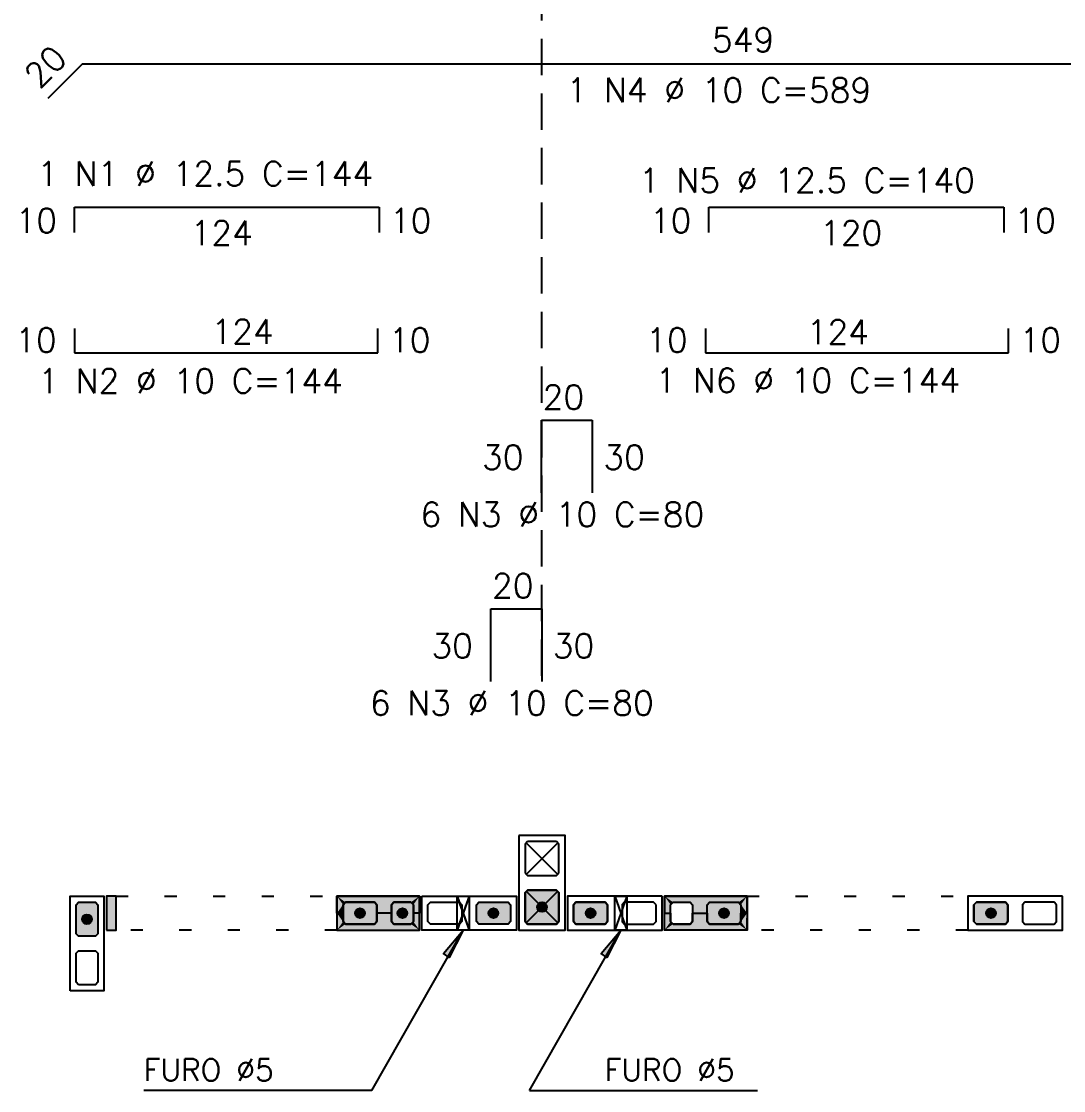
# Model space of a CAD drawing. Extents: x -2 to 121, y -2 to 61.
# Drawn here: x 72.21 to 80.8, y 19.95 to 28.76 of the extents above; entities that cross this region are included whole.
import ezdxf

# ---------------------------------------------------------------- set-up
doc = ezdxf.new("R2010")
doc.units = 0
doc.header["$MEASUREMENT"] = 0
doc.linetypes.add('ESTILO_TQS_0001', pattern=[0.45, 0.3, -0.15])
doc.linetypes.add('ESTILO_TQS_0002', pattern=[0.4, 0.1, -0.3])
for name, color, linetype in [('PENA_01', 1, 'CONTINUOUS'), ('PENA_02', 2, 'CONTINUOUS'), ('PENA_03', 3, 'CONTINUOUS'), ('PENA_05', 5, 'CONTINUOUS'), ('PENA_11', 252, 'CONTINUOUS'), ('PENA_21', 100, 'CONTINUOUS'), ('PENA_25', 210, 'CONTINUOUS')]:
    doc.layers.add(name, color=color, linetype=linetype)
doc.styles.get("Standard").update_dxf_attribs({"font": 'ROMANS.SHX'})

msp = doc.modelspace()

# ---------------------------------------------------------------- linework, layer by layer
at = {"layer": 'PENA_01', "linetype": 'ESTILO_TQS_0001'}
msp.add_line((76.495848, 34.018034), (76.495848, 23.289012), dxfattribs=at)
at = {"layer": 'PENA_01', "linetype": 'Continuous'}
for p, q in [((76.631096, 21.991295), (76.371096, 21.731295)), ((76.631096, 21.731295), (76.371096, 21.991295)), ((76.631096, 21.331295), (76.371096, 21.591295)), ((76.631096, 21.591295), (76.371096, 21.331295))]:
    msp.add_line(p, q, dxfattribs=at)
for points in [[(72.681096, 21.221295), (72.661096, 21.241295), (72.661096, 21.481295), (72.681096, 21.501295), (72.821096, 21.501295), (72.841096, 21.481295), (72.841096, 21.241295), (72.821096, 21.221295), (72.681096, 21.221295)], [(75.121096, 21.501295), (74.881096, 21.501295), (74.861096, 21.481295), (74.861096, 21.341295), (74.881096, 21.321295), (75.121096, 21.321295), (75.141096, 21.341295), (75.141096, 21.481295), (75.121096, 21.501295)], [(75.421096, 21.501295), (75.281096, 21.501295), (75.261096, 21.481295), (75.261096, 21.341295), (75.281096, 21.321295), (75.421096, 21.321295), (75.441096, 21.341295), (75.441096, 21.481295), (75.421096, 21.501295)], [(75.561096, 21.481295), (75.581096, 21.501295), (75.821096, 21.501295), (75.841096, 21.481295), (75.841096, 21.341295), (75.821096, 21.321295), (75.581096, 21.321295), (75.561096, 21.341295), (75.561096, 21.481295)], [(75.961096, 21.481295), (75.981096, 21.501295), (76.221096, 21.501295), (76.241096, 21.481295), (76.241096, 21.341295), (76.221096, 21.321295), (75.981096, 21.321295), (75.961096, 21.341295), (75.961096, 21.481295)], [(77.041096, 21.481295), (77.021096, 21.501295), (76.781096, 21.501295), (76.761096, 21.481295), (76.761096, 21.341295), (76.781096, 21.321295), (77.021096, 21.321295), (77.041096, 21.341295), (77.041096, 21.481295)], [(77.441096, 21.481295), (77.421096, 21.501295), (77.181096, 21.501295), (77.161096, 21.481295), (77.161096, 21.341295), (77.181096, 21.321295), (77.421096, 21.321295), (77.441096, 21.341295), (77.441096, 21.481295)], [(77.581096, 21.501295), (77.721096, 21.501295), (77.741096, 21.481295), (77.741096, 21.341295), (77.721096, 21.321295), (77.581096, 21.321295), (77.561096, 21.341295), (77.561096, 21.481295), (77.581096, 21.501295)], [(77.881096, 21.501295), (78.121096, 21.501295), (78.141096, 21.481295), (78.141096, 21.341295), (78.121096, 21.321295), (77.881096, 21.321295), (77.861096, 21.341295), (77.861096, 21.481295), (77.881096, 21.501295)], [(80.341096, 21.481295), (80.321096, 21.501295), (80.081096, 21.501295), (80.061096, 21.481295), (80.061096, 21.341295), (80.081096, 21.321295), (80.321096, 21.321295), (80.341096, 21.341295), (80.341096, 21.481295)], [(80.741096, 21.481295), (80.721096, 21.501295), (80.481096, 21.501295), (80.461096, 21.481295), (80.461096, 21.341295), (80.481096, 21.321295), (80.721096, 21.321295), (80.741096, 21.341295), (80.741096, 21.481295)], [(72.681096, 20.821295), (72.661096, 20.841295), (72.661096, 21.081295), (72.681096, 21.101295), (72.821096, 21.101295), (72.841096, 21.081295), (72.841096, 20.841295), (72.821096, 20.821295), (72.681096, 20.821295)]]:
    msp.add_lwpolyline(points, dxfattribs=at)
at = {"layer": 'PENA_02', "linetype": 'Continuous'}
for points in [[(76.311096, 22.051295), (76.311096, 21.271295), (76.691096, 21.271295), (76.691096, 22.051295), (76.311096, 22.051295)], [(72.611096, 20.771295), (72.611096, 21.551295), (72.891096, 21.551295), (72.891096, 20.771295), (72.611096, 20.771295)], [(72.911096, 21.271295), (72.991096, 21.271295), (72.991096, 21.551295), (72.911096, 21.551295), (72.911096, 21.271295)], [(75.491096, 21.551295), (74.811096, 21.551295), (74.811096, 21.271295), (75.491096, 21.271295), (75.491096, 21.551295)], [(75.511096, 21.551295), (76.291096, 21.551295), (76.291096, 21.271295), (75.511096, 21.271295), (75.511096, 21.551295)], [(77.491096, 21.551295), (76.711096, 21.551295), (76.711096, 21.271295), (77.491096, 21.271295), (77.491096, 21.551295)], [(77.511096, 21.551295), (78.191096, 21.551295), (78.191096, 21.271295), (77.511096, 21.271295), (77.511096, 21.551295)], [(80.791096, 21.551295), (80.011096, 21.551295), (80.011096, 21.271295), (80.791096, 21.271295), (80.791096, 21.551295)]]:
    msp.add_lwpolyline(points, dxfattribs=at)
at = {"layer": 'PENA_02', "linetype": 'ESTILO_TQS_0001'}
for points in [[(76.381096, 22.001295), (76.361096, 21.981295), (76.361096, 21.741295), (76.381096, 21.721295), (76.621096, 21.721295), (76.641096, 21.741295), (76.641096, 21.981295), (76.621096, 22.001295), (76.381096, 22.001295)], [(76.381096, 21.601295), (76.361096, 21.581295), (76.361096, 21.341295), (76.381096, 21.321295), (76.621096, 21.321295), (76.641096, 21.341295), (76.641096, 21.581295), (76.621096, 21.601295), (76.381096, 21.601295)]]:
    msp.add_lwpolyline(points, dxfattribs=at)
at = {"layer": 'PENA_03', "linetype": 'Continuous'}
for p, q in [((75.800457, 21.551298), (75.900457, 21.271297)), ((75.900457, 21.551298), (75.800457, 21.271295)), ((75.801096, 21.551297), (75.901096, 21.271296)), ((75.901096, 21.551297), (75.801096, 21.271294)), ((77.100457, 21.551298), (77.200457, 21.271297)), ((77.200457, 21.551298), (77.100457, 21.271295)), ((77.101096, 21.551297), (77.201096, 21.271296)), ((77.201096, 21.551297), (77.101096, 21.271294)), ((75.097683, 19.948697), (75.851096, 21.270596)), ((76.397683, 19.948697), (77.151096, 21.270596)), ((75.097683, 19.948697), (73.218296, 19.948697)), ((76.397683, 19.948697), (78.27707, 19.948697))]:
    msp.add_line(p, q, dxfattribs=at)
for points in [[(76.621096, 21.601295), (76.641096, 21.581295), (76.641096, 21.341295), (76.621096, 21.321295), (76.381096, 21.321295), (76.361096, 21.341295), (76.361096, 21.581295), (76.381096, 21.601295), (76.621096, 21.601295)], [(75.801096, 21.551297), (75.901096, 21.551297), (75.901096, 21.271296), (75.801096, 21.271294), (75.801096, 21.551297)], [(77.101096, 21.551297), (77.201096, 21.551297), (77.201096, 21.271296), (77.101096, 21.271294), (77.101096, 21.551297)], [(72.821096, 21.501295), (72.841096, 21.481295), (72.841096, 21.241295), (72.821096, 21.221295), (72.681096, 21.221295), (72.661096, 21.241295), (72.661096, 21.481295), (72.681096, 21.501295), (72.821096, 21.501295)], [(75.141096, 21.341295), (75.121096, 21.321295), (74.881096, 21.321295), (74.861096, 21.341295), (74.861096, 21.481295), (74.881096, 21.501295), (75.121096, 21.501295), (75.141096, 21.481295), (75.141096, 21.341295)], [(75.421096, 21.501295), (75.441096, 21.481295), (75.441096, 21.341295), (75.421096, 21.321295), (75.281096, 21.321295), (75.261096, 21.341295), (75.261096, 21.481295), (75.281096, 21.501295), (75.421096, 21.501295)], [(76.241096, 21.341295), (76.221096, 21.321295), (75.981096, 21.321295), (75.961096, 21.341295), (75.961096, 21.481295), (75.981096, 21.501295), (76.221096, 21.501295), (76.241096, 21.481295), (76.241096, 21.341295)], [(77.041096, 21.341295), (77.021096, 21.321295), (76.781096, 21.321295), (76.761096, 21.341295), (76.761096, 21.481295), (76.781096, 21.501295), (77.021096, 21.501295), (77.041096, 21.481295), (77.041096, 21.341295)], [(78.141096, 21.341295), (78.121096, 21.321295), (77.881096, 21.321295), (77.861096, 21.341295), (77.861096, 21.481295), (77.881096, 21.501295), (78.121096, 21.501295), (78.141096, 21.481295), (78.141096, 21.341295)], [(80.341096, 21.341295), (80.321096, 21.321295), (80.081096, 21.321295), (80.061096, 21.341295), (80.061096, 21.481295), (80.081096, 21.501295), (80.321096, 21.501295), (80.341096, 21.481295), (80.341096, 21.341295)], [(75.851096, 21.270596), (75.736432, 21.046536), (75.687933, 21.07895), (75.851096, 21.270596)], [(77.151096, 21.270596), (77.036432, 21.046536), (76.987933, 21.07895), (77.151096, 21.270596)]]:
    msp.add_lwpolyline(points, dxfattribs=at)
at = {"layer": 'PENA_03', "linetype": 'ESTILO_TQS_0002'}
for points in [[(72.991096, 21.551295), (74.811096, 21.551295), (74.811096, 21.271295), (72.991096, 21.271295), (72.991096, 21.551295)], [(78.191096, 21.551295), (80.011096, 21.551295), (80.011096, 21.271295), (78.191096, 21.271295), (78.191096, 21.551295)]]:
    msp.add_lwpolyline(points, dxfattribs=at)
at = {"layer": 'PENA_03', "linetype": 'Continuous'}
for centre in [(75.001096, 21.411295), (75.351096, 21.411295), (76.101096, 21.411295), (76.501096, 21.461295), (76.901096, 21.411295), (78.001096, 21.411295), (80.201096, 21.411295), (72.751096, 21.361295)]:
    msp.add_circle(centre, 0.04, dxfattribs=at)
for points in [[(75.041096, 21.411295), (74.981096, 21.445936), (74.963508, 21.424976)], [(75.041096, 21.411295), (74.963508, 21.424976), (74.963508, 21.397615)], [(75.041096, 21.411295), (75.008042, 21.450688), (74.981096, 21.445936)], [(75.041096, 21.411295), (75.031738, 21.437007), (75.008042, 21.450688)], [(75.391096, 21.411295), (75.331096, 21.445936), (75.313508, 21.424976)], [(75.391096, 21.411295), (75.313508, 21.424976), (75.313508, 21.397615)], [(75.391096, 21.411295), (75.358042, 21.450688), (75.331096, 21.445936)], [(75.391096, 21.411295), (75.381738, 21.437007), (75.358042, 21.450688)], [(76.141096, 21.411295), (76.081096, 21.445936), (76.063508, 21.424976)], [(76.141096, 21.411295), (76.063508, 21.424976), (76.063508, 21.397615)], [(76.141096, 21.411295), (76.108042, 21.450688), (76.081096, 21.445936)], [(76.141096, 21.411295), (76.131738, 21.437007), (76.108042, 21.450688)], [(76.541096, 21.461295), (76.481096, 21.495936), (76.463508, 21.474976)], [(76.541096, 21.461295), (76.463508, 21.474976), (76.463508, 21.447615)], [(76.541096, 21.461295), (76.463508, 21.447615), (76.481096, 21.426654)], [(76.541096, 21.461295), (76.508042, 21.500688), (76.481096, 21.495936)], [(76.541096, 21.461295), (76.481096, 21.426654), (76.508042, 21.421903)], [(76.541096, 21.461295), (76.531738, 21.487007), (76.508042, 21.500688)], [(76.541096, 21.461295), (76.508042, 21.421903), (76.531738, 21.435584)], [(76.541096, 21.461295), (76.531738, 21.435584), (76.541096, 21.461295)], [(76.941096, 21.411295), (76.881096, 21.445936), (76.863508, 21.424976)], [(76.941096, 21.411295), (76.863508, 21.424976), (76.863508, 21.397615)], [(76.941096, 21.411295), (76.908042, 21.450688), (76.881096, 21.445936)], [(76.941096, 21.411295), (76.931738, 21.437007), (76.908042, 21.450688)], [(78.041096, 21.411295), (77.981096, 21.445936), (77.963508, 21.424976)], [(78.041096, 21.411295), (77.963508, 21.424976), (77.963508, 21.397615)], [(78.041096, 21.411295), (78.008042, 21.450688), (77.981096, 21.445936)], [(78.041096, 21.411295), (78.031738, 21.437007), (78.008042, 21.450688)], [(80.241096, 21.411295), (80.181096, 21.445936), (80.163508, 21.424976)], [(80.241096, 21.411295), (80.163508, 21.424976), (80.163508, 21.397615)], [(80.241096, 21.411295), (80.208042, 21.450688), (80.181096, 21.445936)], [(80.241096, 21.411295), (80.231738, 21.437007), (80.208042, 21.450688)], [(72.791096, 21.361295), (72.731096, 21.395936), (72.713508, 21.374976)], [(72.791096, 21.361295), (72.713508, 21.374976), (72.713508, 21.347615)], [(72.791096, 21.361295), (72.713508, 21.347615), (72.731096, 21.326654)], [(72.791096, 21.361295), (72.758042, 21.400688), (72.731096, 21.395936)], [(72.791096, 21.361295), (72.731096, 21.326654), (72.758042, 21.321903)], [(72.791096, 21.361295), (72.781738, 21.387007), (72.758042, 21.400688)], [(72.791096, 21.361295), (72.758042, 21.321903), (72.781738, 21.335584)], [(72.791096, 21.361295), (72.781738, 21.335584), (72.791096, 21.361295)], [(75.041096, 21.411295), (74.963508, 21.397615), (74.981096, 21.376654)], [(75.041096, 21.411295), (74.981096, 21.376654), (75.008042, 21.371903)], [(75.041096, 21.411295), (75.008042, 21.371903), (75.031738, 21.385584)], [(75.041096, 21.411295), (75.031738, 21.385584), (75.041096, 21.411295)], [(75.391096, 21.411295), (75.313508, 21.397615), (75.331096, 21.376654)], [(75.391096, 21.411295), (75.331096, 21.376654), (75.358042, 21.371903)], [(75.391096, 21.411295), (75.358042, 21.371903), (75.381738, 21.385584)], [(75.391096, 21.411295), (75.381738, 21.385584), (75.391096, 21.411295)], [(76.141096, 21.411295), (76.063508, 21.397615), (76.081096, 21.376654)], [(76.141096, 21.411295), (76.081096, 21.376654), (76.108042, 21.371903)], [(76.141096, 21.411295), (76.108042, 21.371903), (76.131738, 21.385584)], [(76.141096, 21.411295), (76.131738, 21.385584), (76.141096, 21.411295)], [(76.941096, 21.411295), (76.863508, 21.397615), (76.881096, 21.376654)], [(76.941096, 21.411295), (76.881096, 21.376654), (76.908042, 21.371903)], [(76.941096, 21.411295), (76.908042, 21.371903), (76.931738, 21.385584)], [(76.941096, 21.411295), (76.931738, 21.385584), (76.941096, 21.411295)], [(78.041096, 21.411295), (77.963508, 21.397615), (77.981096, 21.376654)], [(78.041096, 21.411295), (77.981096, 21.376654), (78.008042, 21.371903)], [(78.041096, 21.411295), (78.008042, 21.371903), (78.031738, 21.385584)], [(78.041096, 21.411295), (78.031738, 21.385584), (78.041096, 21.411295)], [(80.241096, 21.411295), (80.163508, 21.397615), (80.181096, 21.376654)], [(80.241096, 21.411295), (80.181096, 21.376654), (80.208042, 21.371903)], [(80.241096, 21.411295), (80.208042, 21.371903), (80.231738, 21.385584)], [(80.241096, 21.411295), (80.231738, 21.385584), (80.241096, 21.411295)], [(75.851096, 21.270596), (75.736432, 21.046536), (75.687933, 21.07895)], [(75.851096, 21.270596), (75.687933, 21.07895), (75.851096, 21.270596)], [(77.151096, 21.270596), (77.036432, 21.046536), (76.987933, 21.07895)], [(77.151096, 21.270596), (76.987933, 21.07895), (77.151096, 21.270596)]]:
    msp.add_solid(points, dxfattribs=at)
at = {"layer": 'PENA_05', "linetype": 'Continuous'}
for p, q in [((72.711096, 28.409807), (72.428253, 28.126964)), ((83.691096, 28.409807), (72.711096, 28.409807)), ((72.648963, 27.020693), (72.648963, 27.230693)), ((72.648963, 27.230693), (75.158963, 27.230693)), ((75.158963, 27.230693), (75.158963, 27.020693)), ((77.876831, 27.020693), (77.876831, 27.230693)), ((77.876831, 27.230693), (80.306424, 27.230693)), ((80.306424, 27.230693), (80.306424, 27.020693)), ((72.648963, 26.229435), (72.648963, 26.029435)), ((75.148963, 26.029435), (75.148963, 26.229435)), ((77.848963, 26.229435), (77.848963, 26.029435)), ((80.346424, 26.029435), (80.346424, 26.229435)), ((72.648963, 26.029435), (75.148963, 26.029435)), ((77.848963, 26.029435), (80.346424, 26.029435)), ((76.495848, 24.874455), (76.495848, 25.474455)), ((76.495848, 25.474455), (76.915848, 25.474455)), ((76.915848, 25.474455), (76.915848, 24.874455)), ((76.079084, 23.319788), (76.079084, 23.919788)), ((76.079084, 23.919788), (76.499084, 23.919788)), ((76.499084, 23.919788), (76.499084, 23.319788))]:
    msp.add_line(p, q, dxfattribs=at)
at = {"layer": 'PENA_11', "linetype": 'Continuous'}
for points in [[(76.621096, 21.601295), (76.381096, 21.321295), (76.361096, 21.341295)], [(76.621096, 21.601295), (76.361096, 21.341295), (76.361096, 21.581295)], [(76.621096, 21.601295), (76.361096, 21.581295), (76.381096, 21.601295)], [(76.621096, 21.601295), (76.621096, 21.321295), (76.381096, 21.321295)], [(76.621096, 21.601295), (76.381096, 21.601295), (76.621096, 21.601295)], [(76.621096, 21.601295), (76.641096, 21.581295), (76.641096, 21.341295)], [(76.621096, 21.601295), (76.641096, 21.341295), (76.621096, 21.321295)], [(72.821096, 21.501295), (72.681096, 21.221295), (72.661096, 21.241295)], [(72.821096, 21.501295), (72.661096, 21.241295), (72.661096, 21.481295)], [(72.821096, 21.501295), (72.661096, 21.481295), (72.681096, 21.501295)], [(72.821096, 21.501295), (72.821096, 21.221295), (72.681096, 21.221295)], [(72.821096, 21.501295), (72.681096, 21.501295), (72.821096, 21.501295)], [(72.821096, 21.501295), (72.841096, 21.481295), (72.841096, 21.241295)], [(72.821096, 21.501295), (72.841096, 21.241295), (72.821096, 21.221295)], [(75.141096, 21.341295), (74.861096, 21.481295), (74.881096, 21.501295)], [(75.141096, 21.341295), (74.861096, 21.341295), (74.861096, 21.481295)], [(75.141096, 21.341295), (74.881096, 21.501295), (75.121096, 21.501295)], [(75.141096, 21.341295), (75.121096, 21.501295), (75.141096, 21.481295)], [(75.141096, 21.341295), (75.141096, 21.481295), (75.141096, 21.341295)], [(75.421096, 21.501295), (75.281096, 21.321295), (75.261096, 21.341295)], [(75.421096, 21.501295), (75.261096, 21.341295), (75.261096, 21.481295)], [(75.421096, 21.501295), (75.261096, 21.481295), (75.281096, 21.501295)], [(75.421096, 21.501295), (75.421096, 21.321295), (75.281096, 21.321295)], [(75.421096, 21.501295), (75.281096, 21.501295), (75.421096, 21.501295)], [(75.421096, 21.501295), (75.441096, 21.481295), (75.441096, 21.341295)], [(75.421096, 21.501295), (75.441096, 21.341295), (75.421096, 21.321295)], [(76.241096, 21.341295), (75.961096, 21.481295), (75.981096, 21.501295)], [(76.241096, 21.341295), (75.961096, 21.341295), (75.961096, 21.481295)], [(76.241096, 21.341295), (75.981096, 21.501295), (76.221096, 21.501295)], [(76.241096, 21.341295), (76.221096, 21.501295), (76.241096, 21.481295)], [(76.241096, 21.341295), (76.241096, 21.481295), (76.241096, 21.341295)], [(77.041096, 21.341295), (76.761096, 21.481295), (76.781096, 21.501295)], [(77.041096, 21.341295), (76.761096, 21.341295), (76.761096, 21.481295)], [(77.041096, 21.341295), (76.781096, 21.501295), (77.021096, 21.501295)], [(77.041096, 21.341295), (77.021096, 21.501295), (77.041096, 21.481295)], [(77.041096, 21.341295), (77.041096, 21.481295), (77.041096, 21.341295)], [(78.141096, 21.341295), (77.861096, 21.481295), (77.881096, 21.501295)], [(78.141096, 21.341295), (77.861096, 21.341295), (77.861096, 21.481295)], [(78.141096, 21.341295), (77.881096, 21.501295), (78.121096, 21.501295)], [(78.141096, 21.341295), (78.121096, 21.501295), (78.141096, 21.481295)], [(78.141096, 21.341295), (78.141096, 21.481295), (78.141096, 21.341295)], [(80.341096, 21.341295), (80.061096, 21.481295), (80.081096, 21.501295)], [(80.341096, 21.341295), (80.061096, 21.341295), (80.061096, 21.481295)], [(80.341096, 21.341295), (80.081096, 21.501295), (80.321096, 21.501295)], [(80.341096, 21.341295), (80.321096, 21.501295), (80.341096, 21.481295)], [(80.341096, 21.341295), (80.341096, 21.481295), (80.341096, 21.341295)], [(75.141096, 21.341295), (74.881096, 21.321295), (74.861096, 21.341295)], [(75.141096, 21.341295), (75.121096, 21.321295), (74.881096, 21.321295)], [(76.241096, 21.341295), (75.981096, 21.321295), (75.961096, 21.341295)], [(76.241096, 21.341295), (76.221096, 21.321295), (75.981096, 21.321295)], [(77.041096, 21.341295), (76.781096, 21.321295), (76.761096, 21.341295)], [(77.041096, 21.341295), (77.021096, 21.321295), (76.781096, 21.321295)], [(78.141096, 21.341295), (77.881096, 21.321295), (77.861096, 21.341295)], [(78.141096, 21.341295), (78.121096, 21.321295), (77.881096, 21.321295)], [(80.341096, 21.341295), (80.081096, 21.321295), (80.061096, 21.341295)], [(80.341096, 21.341295), (80.321096, 21.321295), (80.081096, 21.321295)]]:
    msp.add_solid(points, dxfattribs=at)
at = {"layer": 'PENA_21', "linetype": 'Continuous'}
for points in [[(75.491096, 21.411295), (75.441096, 21.411295), (75.441096, 21.481295), (75.421096, 21.501295), (75.281096, 21.501295), (75.261096, 21.481295), (75.261096, 21.411295), (75.141096, 21.411295), (75.141096, 21.481295), (75.121096, 21.501295), (74.881096, 21.501295), (74.861096, 21.481295), (74.861096, 21.411295), (74.811096, 21.411295), (74.811096, 21.551295), (75.491096, 21.551295), (75.491096, 21.411295)], [(77.511096, 21.411295), (77.561096, 21.411295), (77.561096, 21.481295), (77.581096, 21.501295), (77.721096, 21.501295), (77.741096, 21.481295), (77.741096, 21.411295), (77.861096, 21.411295), (77.861096, 21.481295), (77.881096, 21.501295), (78.121096, 21.501295), (78.141096, 21.481295), (78.141096, 21.411295), (78.191096, 21.411295), (78.191096, 21.551295), (77.511096, 21.551295), (77.511096, 21.411295)], [(75.491096, 21.411295), (75.441096, 21.411295), (75.441096, 21.341295), (75.421096, 21.321295), (75.281096, 21.321295), (75.261096, 21.341295), (75.261096, 21.411295), (75.141096, 21.411295), (75.141096, 21.341295), (75.121096, 21.321295), (74.881096, 21.321295), (74.861096, 21.341295), (74.861096, 21.411295), (74.811096, 21.411295), (74.811096, 21.271295), (75.491096, 21.271295), (75.491096, 21.411295)], [(77.511096, 21.411295), (77.561096, 21.411295), (77.561096, 21.341295), (77.581096, 21.321295), (77.721096, 21.321295), (77.741096, 21.341295), (77.741096, 21.411295), (77.861096, 21.411295), (77.861096, 21.341295), (77.881096, 21.321295), (78.121096, 21.321295), (78.141096, 21.341295), (78.141096, 21.411295), (78.191096, 21.411295), (78.191096, 21.271295), (77.511096, 21.271295), (77.511096, 21.411295)]]:
    msp.add_lwpolyline(points, dxfattribs=at)
for points in [[(75.491096, 21.551295), (74.881096, 21.501295), (74.811096, 21.551295)], [(74.881096, 21.501295), (74.861096, 21.481295), (74.811096, 21.551295)], [(74.811096, 21.551295), (74.861096, 21.481295), (74.811096, 21.411295)], [(75.121096, 21.501295), (74.881096, 21.501295), (75.491096, 21.551295)], [(75.141096, 21.481295), (75.121096, 21.501295), (75.491096, 21.551295)], [(75.491096, 21.551295), (75.281096, 21.501295), (75.141096, 21.481295)], [(75.491096, 21.551295), (75.421096, 21.501295), (75.281096, 21.501295)], [(75.491096, 21.551295), (75.441096, 21.481295), (75.421096, 21.501295)], [(75.491096, 21.551295), (75.491096, 21.411295), (75.441096, 21.411295)], [(75.491096, 21.551295), (75.441096, 21.411295), (75.441096, 21.481295)], [(78.191096, 21.551295), (77.511096, 21.551295), (77.581096, 21.501295)], [(77.511096, 21.551295), (77.511096, 21.411295), (77.561096, 21.411295)], [(77.511096, 21.551295), (77.561096, 21.411295), (77.561096, 21.481295)], [(77.511096, 21.551295), (77.561096, 21.481295), (77.581096, 21.501295)], [(78.191096, 21.551295), (77.581096, 21.501295), (77.721096, 21.501295)], [(78.191096, 21.551295), (77.721096, 21.501295), (77.741096, 21.481295)], [(78.191096, 21.551295), (77.741096, 21.481295), (77.881096, 21.501295)], [(78.191096, 21.551295), (77.881096, 21.501295), (78.121096, 21.501295)], [(78.191096, 21.551295), (78.121096, 21.501295), (78.141096, 21.481295)], [(78.191096, 21.551295), (78.141096, 21.481295), (78.191096, 21.411295)], [(74.861096, 21.481295), (74.861096, 21.411295), (74.811096, 21.411295)], [(75.141096, 21.411295), (75.141096, 21.481295), (75.281096, 21.501295)], [(75.141096, 21.411295), (75.281096, 21.501295), (75.261096, 21.481295)], [(75.141096, 21.411295), (75.261096, 21.481295), (75.261096, 21.411295)], [(77.741096, 21.481295), (77.861096, 21.481295), (77.881096, 21.501295)], [(77.741096, 21.481295), (77.741096, 21.411295), (77.861096, 21.411295)], [(77.741096, 21.481295), (77.861096, 21.411295), (77.861096, 21.481295)], [(78.191096, 21.411295), (78.141096, 21.481295), (78.141096, 21.411295)], [(74.811096, 21.271295), (74.861096, 21.341295), (74.811096, 21.411295)], [(74.861096, 21.341295), (74.861096, 21.411295), (74.811096, 21.411295)], [(74.881096, 21.321295), (74.861096, 21.341295), (74.811096, 21.271295)], [(75.141096, 21.341295), (75.121096, 21.321295), (75.491096, 21.271295)], [(75.141096, 21.411295), (75.141096, 21.341295), (75.281096, 21.321295)], [(75.141096, 21.411295), (75.281096, 21.321295), (75.261096, 21.341295)], [(75.141096, 21.411295), (75.261096, 21.341295), (75.261096, 21.411295)], [(75.491096, 21.271295), (75.281096, 21.321295), (75.141096, 21.341295)], [(75.491096, 21.271295), (75.441096, 21.341295), (75.421096, 21.321295)], [(75.491096, 21.271295), (75.491096, 21.411295), (75.441096, 21.411295)], [(75.491096, 21.271295), (75.441096, 21.411295), (75.441096, 21.341295)], [(77.511096, 21.271295), (77.511096, 21.411295), (77.561096, 21.411295)], [(77.511096, 21.271295), (77.561096, 21.411295), (77.561096, 21.341295)], [(77.511096, 21.271295), (77.561096, 21.341295), (77.581096, 21.321295)], [(78.191096, 21.271295), (77.721096, 21.321295), (77.741096, 21.341295)], [(77.741096, 21.341295), (77.741096, 21.411295), (77.861096, 21.411295)], [(77.741096, 21.341295), (77.861096, 21.411295), (77.861096, 21.341295)], [(78.191096, 21.271295), (77.741096, 21.341295), (77.881096, 21.321295)], [(77.741096, 21.341295), (77.861096, 21.341295), (77.881096, 21.321295)], [(78.191096, 21.271295), (78.121096, 21.321295), (78.141096, 21.341295)], [(78.191096, 21.271295), (78.141096, 21.341295), (78.191096, 21.411295)], [(78.191096, 21.411295), (78.141096, 21.341295), (78.141096, 21.411295)], [(75.491096, 21.271295), (74.881096, 21.321295), (74.811096, 21.271295)], [(75.121096, 21.321295), (74.881096, 21.321295), (75.491096, 21.271295)], [(75.491096, 21.271295), (75.421096, 21.321295), (75.281096, 21.321295)], [(78.191096, 21.271295), (77.511096, 21.271295), (77.581096, 21.321295)], [(78.191096, 21.271295), (77.581096, 21.321295), (77.721096, 21.321295)], [(78.191096, 21.271295), (77.881096, 21.321295), (78.121096, 21.321295)]]:
    msp.add_solid(points, dxfattribs=at)
at = {"layer": 'PENA_25', "linetype": 'Continuous'}
msp.add_lwpolyline([(72.911096, 21.271295), (72.991096, 21.271295), (72.991096, 21.551295), (72.911096, 21.551295), (72.911096, 21.271295)], dxfattribs=at)
for points in [[(72.911096, 21.271295), (72.991096, 21.271295), (72.991096, 21.551295)], [(72.911096, 21.271295), (72.991096, 21.551295), (72.911096, 21.551295)], [(72.911096, 21.271295), (72.911096, 21.551295), (72.911096, 21.271295)]]:
    msp.add_solid(points, dxfattribs=at)

# ---------------------------------------------------------------- texts
at = {"layer": 'PENA_03', "linetype": 'Continuous'}
for s, height, p in [('549', 0.2, (77.901096, 28.509807)), ('1 N4 %%c 10 C=589', 0.2, (76.703301, 28.095496)), ('1 N1 %%c 12.5 C=144', 0.2, (72.341691, 27.406461)), ('1 N5 %%c 12.5 C=140', 0.2, (77.300755, 27.350875)), ('10', 0.2, (72.161463, 27.019443)), ('10', 0.2, (75.246463, 27.019443)), ('10', 0.2, (77.389331, 27.019443)), ('10', 0.2, (80.393924, 27.019443)), ('124', 0.2, (73.603963, 26.918193)), ('120', 0.2, (78.791627, 26.918193)), ('124', 0.2, (73.775713, 26.104954)), ('124', 0.2, (78.681894, 26.101439)), ('10', 0.2, (72.158963, 26.034435)), ('10', 0.2, (75.238963, 26.034435)), ('10', 0.2, (77.358963, 26.034435)), ('10', 0.2, (80.436424, 26.034435)), ('1 N2 %%c 10 C=144', 0.2, (72.349056, 25.697865)), ('1 N6 %%c 10 C=144', 0.2, (77.436487, 25.702442)), ('20', 0.2, (76.505848, 25.564455)), ('30', 0.2, (76.005848, 25.069455)), ('30', 0.2, (77.005848, 25.069455)), ('6 N3 %%c 10 C=80', 0.2, (75.499346, 24.597732)), ('20', 0.2, (76.089084, 24.009788)), ('30', 0.2, (75.589084, 23.514788)), ('30', 0.2, (76.589084, 23.514788)), ('6 N3 %%c 10 C=80', 0.2, (75.082582, 23.043065)), ('FURO %%c5', 0.18, (73.218152, 20.029475)), ('FURO %%c5', 0.18, (77.017215, 20.029475))]:
    msp.add_text(s, height=height, dxfattribs=at).set_placement(p)
msp.add_text('20', height=0.2, rotation=45, dxfattribs=at).set_placement((72.357542, 28.197675))

doc.saveas('drawing.dxf')
